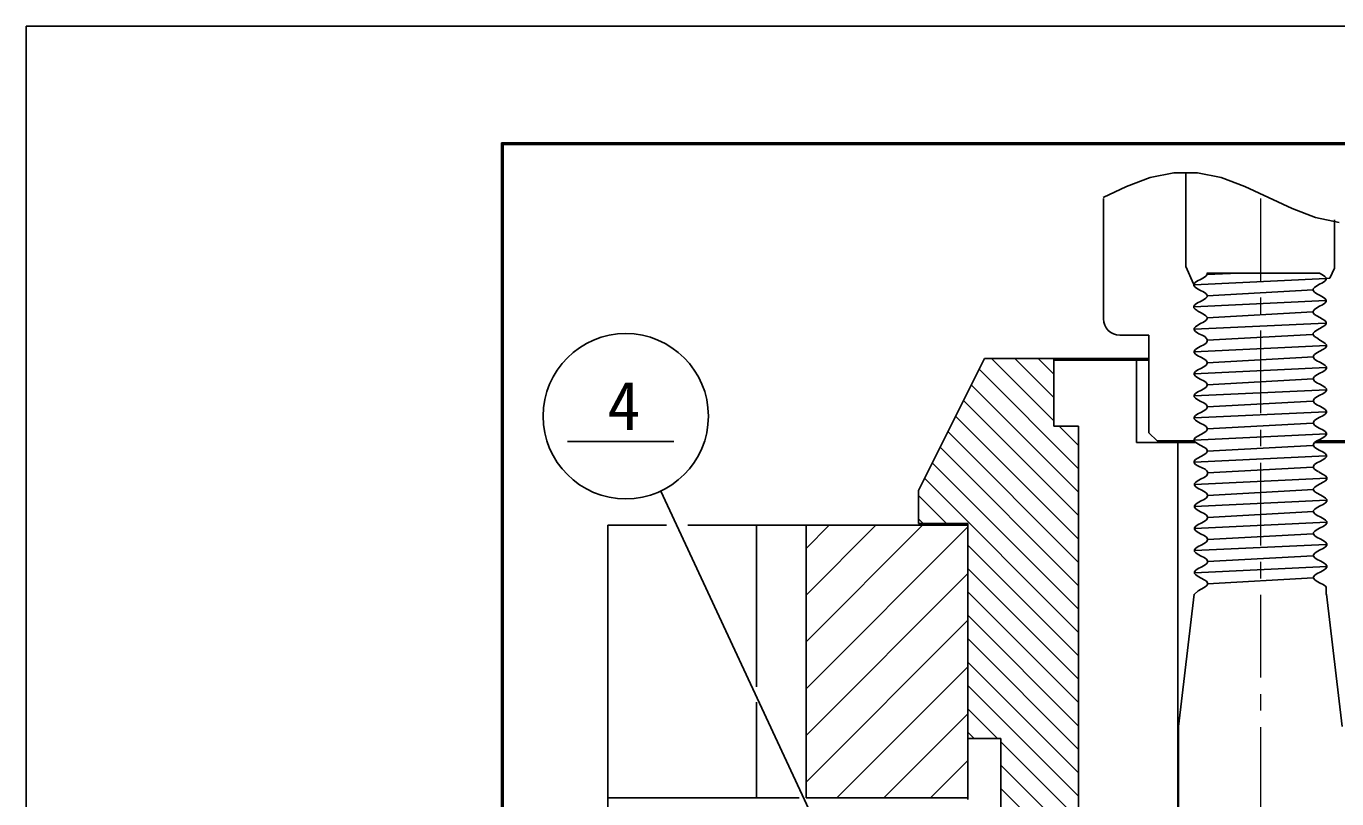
# Model space of a CAD drawing. Units: millimetres on the paper. Extents: x -199 to 647, y -454 to 140.
# Drawn here: x -198.9 to -119.6, y 88.7 to 135.4 of the extents above; entities that cross this region are included whole.
import ezdxf
from ezdxf.enums import TextEntityAlignment as Align

# ---------------------------------------------------------------- set-up
doc = ezdxf.new("R2010")
doc.units = ezdxf.units.MM
doc.linetypes.add('CHAIN1', pattern=[8, 5, -1, 1, -1])
for name, color, linetype, lineweight in [('0-1_外形1', 3, 'Continuous', 25), ('0-4_外形4', 5, 'Continuous', 25), ('0-9_中心線', 4, 'CHAIN1', 9), ('0-A_寸法文字', 1, 'Continuous', 9), ('0-B_ハッチ', 4, 'Continuous', 9)]:
    doc.layers.add(name, color=color, linetype=linetype, lineweight=lineweight)
doc.styles.add('ＭＳ ゴシック', font='')
doc.styles.get('ＭＳ ゴシック').set_extended_font_data('MS Gothic')

msp = doc.modelspace()

# ---------------------------------------------------------------- linework, layer by layer
at = {"layer": '0-1_外形1', "color": 5}
for p, q in [((-82.594, 128.246), (-170.123, 128.246)), ((-170.023, 52.412), (-170.023, 128.346))]:
    msp.add_line(p, q, dxfattribs=at)
at = {"layer": '0-1_外形1'}
for p, q in [((-130.867, 126.247), (-132.297, 125.71)), ((-129.437, 126.545), (-130.867, 126.247)), ((-128.007, 126.545), (-129.437, 126.545)), ((-128.718, 120.863), (-128.718, 126.545)), ((-126.578, 126.247), (-128.007, 126.545)), ((-125.148, 125.71), (-126.578, 126.247)), ((-132.297, 125.71), (-133.726, 125.04)), ((-123.718, 125.04), (-125.148, 125.71)), ((-133.701, 117.712), (-133.701, 124.995)), ((-122.288, 124.371), (-123.718, 125.04)), ((-120.859, 123.834), (-122.288, 124.371)), ((-119.429, 123.535), (-120.859, 123.834)), ((-119.726, 120.766), (-119.726, 123.702)), ((-128.718, 120.863), (-128.259, 119.818)), ((-119.726, 120.766), (-119.991, 120.165)), ((-120.226, 120.137), (-128.218, 119.759)), ((-120.614, 120.462), (-127.435, 120.462)), ((-127.431, 120.378), (-125.554, 120.464)), ((-120.226, 120.137), (-119.991, 120.165)), ((-127.828, 119.429), (-127.827, 119.428)), ((-127.431, 119.097), (-121.014, 119.45)), ((-120.233, 118.809), (-128.225, 118.431)), ((-128.014, 118.189), (-128.02, 118.2)), ((-128.014, 118.189), (-127.995, 118.176)), ((-120.996, 118.197), (-120.996, 118.176)), ((-120.256, 117.446), (-128.214, 117.07)), ((-127.995, 118.176), (-127.819, 118.081)), ((-127.819, 117.414), (-127.995, 117.319)), ((-127.819, 118.081), (-127.643, 117.986)), ((-127.643, 117.51), (-127.819, 117.414)), ((-127.643, 117.986), (-127.502, 117.89)), ((-127.502, 117.605), (-127.643, 117.51)), ((-127.502, 117.89), (-127.423, 117.795)), ((-127.423, 117.7), (-127.502, 117.605)), ((-127.424, 117.769), (-121.02, 118.122)), ((-127.423, 117.795), (-127.423, 117.7)), ((-120.996, 118.176), (-121.006, 118.164)), ((-121.006, 118.164), (-121.006, 118.069)), ((-121.006, 118.069), (-120.928, 117.974)), ((-120.928, 117.974), (-120.787, 117.878)), ((-120.787, 117.878), (-120.611, 117.783)), ((-120.611, 117.783), (-120.435, 117.688)), ((-120.435, 117.688), (-120.294, 117.593)), ((-120.294, 117.593), (-120.216, 117.497)), ((-120.216, 117.402), (-120.294, 117.307)), ((-120.216, 117.497), (-120.216, 117.402)), ((-132.701, 116.712), (-130.951, 116.712)), ((-128.136, 117.224), (-128.214, 117.129)), ((-128.214, 117.129), (-128.214, 117.033)), ((-128.214, 117.033), (-128.136, 116.938)), ((-127.995, 117.319), (-128.136, 117.224)), ((-128.136, 116.938), (-127.995, 116.843)), ((-127.995, 116.843), (-127.923, 116.804)), ((-127.413, 116.409), (-121.044, 116.76)), ((-121.044, 116.76), (-121.007, 116.764)), ((-120.928, 116.926), (-121.006, 116.831)), ((-121.006, 116.831), (-121.006, 116.736)), ((-121.006, 116.736), (-120.928, 116.64)), ((-120.787, 117.021), (-120.928, 116.926)), ((-120.928, 116.64), (-120.787, 116.545)), ((-120.611, 117.116), (-120.787, 117.021)), ((-120.435, 117.212), (-120.611, 117.116)), ((-120.294, 117.307), (-120.435, 117.212)), ((-128.125, 115.851), (-128.203, 115.756)), ((-120.208, 116.086), (-128.2, 115.708)), ((-127.984, 115.946), (-128.125, 115.851)), ((-127.808, 116.042), (-127.984, 115.946)), ((-127.632, 116.137), (-127.808, 116.042)), ((-127.491, 116.232), (-127.632, 116.137)), ((-127.413, 116.327), (-127.491, 116.232)), ((-127.431, 116.463), (-127.413, 116.411)), ((-127.413, 116.411), (-127.413, 116.327)), ((-120.787, 116.545), (-120.715, 116.506)), ((-120.711, 116.495), (-120.715, 116.506)), ((-120.712, 116.495), (-120.596, 116.408)), ((-144.901, 107.312), (-140.901, 115.312)), ((-140.901, 115.312), (-130.951, 115.312)), ((-136.701, 111.212), (-136.701, 115.312)), ((-136.701, 115.212), (-130.951, 115.212)), ((-131.701, 115.212), (-131.701, 110.212)), ((-128.203, 115.756), (-128.203, 115.661)), ((-128.203, 115.661), (-128.125, 115.566)), ((-128.125, 115.566), (-127.984, 115.47)), ((-127.984, 115.47), (-127.808, 115.375)), ((-127.81, 115.378), (-127.809, 115.377)), ((-127.808, 115.375), (-127.632, 115.28)), ((-127.632, 115.28), (-127.491, 115.185)), ((-127.491, 115.185), (-127.413, 115.089)), ((-127.413, 115.046), (-120.996, 115.399)), ((-127.413, 115.089), (-127.413, 114.994)), ((-120.214, 114.758), (-128.207, 114.38)), ((-128.125, 114.518), (-128.203, 114.423)), ((-128.203, 114.423), (-128.203, 114.327)), ((-128.203, 114.327), (-128.125, 114.232)), ((-127.984, 114.613), (-128.125, 114.518)), ((-128.125, 114.232), (-127.984, 114.137)), ((-127.808, 114.708), (-127.984, 114.613)), ((-127.632, 114.804), (-127.808, 114.708)), ((-127.491, 114.899), (-127.632, 114.804)), ((-127.413, 114.994), (-127.491, 114.899)), ((-127.984, 114.137), (-127.808, 114.042)), ((-127.808, 114.042), (-127.632, 113.946)), ((-127.632, 113.47), (-127.808, 113.375)), ((-127.632, 113.946), (-127.491, 113.851)), ((-127.491, 113.566), (-127.632, 113.47)), ((-127.491, 113.851), (-127.413, 113.756)), ((-127.413, 113.661), (-127.491, 113.566)), ((-127.419, 113.718), (-121.002, 114.071)), ((-127.413, 113.756), (-127.413, 113.661)), ((-128.125, 113.185), (-128.203, 113.089)), ((-128.203, 113.089), (-128.203, 112.994)), ((-128.203, 112.994), (-128.125, 112.899)), ((-120.205, 113.416), (-128.2, 113.039)), ((-127.984, 113.28), (-128.125, 113.185)), ((-128.125, 112.899), (-127.984, 112.804)), ((-127.808, 113.375), (-127.984, 113.28)), ((-127.984, 112.804), (-127.808, 112.708)), ((-127.841, 112.701), (-127.84, 112.7)), ((-127.808, 112.708), (-127.632, 112.613)), ((-127.413, 112.37), (-121.027, 112.722)), ((-121.027, 112.722), (-121, 112.725)), ((-120.246, 112.08), (-128.203, 111.704)), ((-128.125, 111.851), (-128.203, 111.756)), ((-127.984, 111.946), (-128.125, 111.851)), ((-127.808, 112.042), (-127.984, 111.946)), ((-127.632, 112.137), (-127.808, 112.042)), ((-127.632, 112.613), (-127.491, 112.518)), ((-127.491, 112.232), (-127.632, 112.137)), ((-127.491, 112.518), (-127.413, 112.423)), ((-127.413, 112.327), (-127.491, 112.232)), ((-127.413, 112.423), (-127.413, 112.327)), ((-120.246, 112.08), (-120.206, 112.084)), ((-136.701, 111.212), (-135.201, 111.212)), ((-135.201, 111.212), (-135.201, 65.212)), ((-128.203, 111.756), (-128.203, 111.661)), ((-128.203, 111.661), (-128.125, 111.566)), ((-128.125, 111.566), (-127.984, 111.47)), ((-127.984, 111.47), (-127.808, 111.375)), ((-127.808, 111.375), (-127.632, 111.28)), ((-127.632, 111.28), (-127.491, 111.185)), ((-127.491, 111.185), (-127.413, 111.089)), ((-127.413, 111.042), (-121.033, 111.394)), ((-127.413, 111.089), (-127.413, 110.994)), ((-121.033, 111.394), (-120.997, 111.398)), ((-130.451, 110.312), (-128.19, 110.312)), ((-128.125, 110.518), (-128.203, 110.423)), ((-128.203, 110.423), (-128.203, 110.327)), ((-128.203, 110.327), (-128.125, 110.232)), ((-120.205, 110.747), (-128.2, 110.369)), ((-127.984, 110.613), (-128.125, 110.518)), ((-127.808, 110.708), (-127.984, 110.613)), ((-127.632, 110.804), (-127.808, 110.708)), ((-127.491, 110.899), (-127.632, 110.804)), ((-127.413, 110.994), (-127.491, 110.899)), ((-117.951, 110.312), (-120.782, 110.312)), ((-131.701, 110.212), (-128.095, 110.212)), ((-129.201, 61.212), (-129.201, 110.212)), ((-128.125, 110.232), (-127.984, 110.137)), ((-127.984, 110.137), (-127.808, 110.042)), ((-127.808, 110.042), (-127.632, 109.946)), ((-127.632, 109.47), (-127.808, 109.375)), ((-127.632, 109.946), (-127.491, 109.851)), ((-127.491, 109.566), (-127.632, 109.47)), ((-127.491, 109.851), (-127.413, 109.756)), ((-127.413, 109.661), (-127.491, 109.566)), ((-127.413, 109.697), (-121.027, 110.049)), ((-127.413, 109.756), (-127.413, 109.661)), ((-121.027, 110.049), (-120.995, 110.052)), ((-120.917, 110.212), (-116.701, 110.212)), ((-120.246, 109.407), (-128.203, 109.031)), ((-128.125, 109.185), (-128.203, 109.089)), ((-128.203, 109.089), (-128.203, 108.994)), ((-128.203, 108.994), (-128.125, 108.899)), ((-127.984, 109.28), (-128.125, 109.185)), ((-128.125, 108.899), (-127.984, 108.804)), ((-127.808, 109.375), (-127.984, 109.28)), ((-127.984, 108.804), (-127.912, 108.765)), ((-127.394, 108.383), (-121.025, 108.734)), ((-121.033, 108.721), (-120.996, 108.725)), ((-121.025, 108.734), (-120.988, 108.738)), ((-120.246, 109.407), (-120.205, 109.409)), ((-120.238, 109.42), (-120.197, 109.422)), ((-120.189, 108.06), (-128.182, 107.682)), ((-127.412, 108.437), (-127.394, 108.384)), ((-120.693, 108.468), (-120.577, 108.382)), ((-144.901, 107.312), (-144.901, 105.312)), ((-127.792, 107.352), (-127.79, 107.351)), ((-127.394, 107.019), (-120.977, 107.373)), ((-120.196, 106.731), (-128.188, 106.354)), ((-127.4, 105.691), (-120.983, 106.045)), ((-163.701, 105.212), (-163.701, 60.212)), ((-163.701, 105.212), (-160.143, 105.212)), ((-158.855, 105.212), (-141.901, 105.212)), ((-154.701, 105.212), (-154.701, 95.435)), ((-151.701, 105.212), (-151.701, 88.712)), ((-144.901, 105.312), (-141.901, 105.312)), ((-141.901, 105.312), (-141.901, 88.612)), ((-120.186, 105.39), (-128.182, 105.012)), ((-120.227, 104.054), (-128.185, 103.678)), ((-127.823, 104.674), (-127.821, 104.673)), ((-127.394, 104.344), (-121.008, 104.696)), ((-121.008, 104.696), (-120.981, 104.699)), ((-120.227, 104.054), (-120.188, 104.058)), ((-127.394, 103.016), (-121.014, 103.368)), ((-121.014, 103.368), (-120.979, 103.372)), ((-120.186, 102.72), (-128.182, 102.343)), ((-127.394, 101.671), (-121.008, 102.022)), ((-121.008, 102.022), (-120.977, 102.026)), ((-129.151, 93.028), (-128.201, 101.05)), ((-127.965, 101.253), (-128.218, 101.021)), ((-120.227, 101.381), (-120.218, 101.381)), ((-120.218, 101.476), (-120.218, 101.48)), ((-120.218, 101.471), (-120.218, 101.434)), ((-120.218, 101.016), (-120.218, 101.434)), ((-120.201, 101.05), (-119.251, 93.028)), ((-154.701, 94.515), (-154.701, 88.712)), ((-129.151, 93.028), (-129.151, 57.631)), ((-141.901, 92.312), (-139.901, 92.312)), ((-139.901, 92.312), (-139.901, 70.312)), ((-163.701, 88.712), (-152.124, 88.712)), ((-151.701, 88.712), (-141.901, 88.712))]:
    msp.add_line(p, q, dxfattribs=at)
for points in [[(-127.431, 120.462), (-127.431, 120.378), (-127.509, 120.283), (-127.65, 120.188), (-127.826, 120.093), (-128.002, 119.998), (-128.143, 119.902), (-128.222, 119.807), (-128.222, 119.712), (-128.143, 119.617), (-128.002, 119.521), (-127.826, 119.426), (-127.65, 119.331), (-127.509, 119.236), (-127.431, 119.14), (-127.431, 119.045), (-127.509, 118.95), (-127.65, 118.855), (-127.826, 118.759), (-128.002, 118.664), (-128.143, 118.569), (-128.222, 118.474), (-128.222, 118.378), (-128.143, 118.283), (-128.02, 118.2)], [(-120.614, 120.459), (-120.442, 120.366), (-120.301, 120.271), (-120.223, 120.176), (-120.223, 120.081), (-120.301, 119.985), (-120.442, 119.89), (-120.618, 119.795), (-120.794, 119.7), (-120.935, 119.604), (-121.014, 119.509), (-121.014, 119.414), (-120.935, 119.319), (-120.794, 119.224), (-120.618, 119.128), (-120.442, 119.033), (-120.301, 118.938), (-120.223, 118.843), (-120.223, 118.747), (-120.301, 118.652), (-120.442, 118.557), (-120.618, 118.462), (-120.794, 118.366), (-120.935, 118.271), (-120.996, 118.197)], [(-130.451, 110.312), (-130.951, 110.812), (-130.951, 116.712)], [(-127.923, 116.804), (-127.733, 116.716), (-127.568, 116.626), (-127.486, 116.543), (-127.431, 116.463)], [(-120.596, 116.408), (-120.424, 116.315), (-120.283, 116.22), (-120.205, 116.125), (-120.205, 116.03), (-120.283, 115.934), (-120.424, 115.839), (-120.6, 115.744), (-120.776, 115.649), (-120.917, 115.553), (-120.996, 115.458), (-120.996, 115.363), (-120.917, 115.268), (-120.776, 115.172), (-120.6, 115.077), (-120.424, 114.982), (-120.283, 114.887), (-120.205, 114.792), (-120.205, 114.696), (-120.283, 114.601), (-120.424, 114.506), (-120.6, 114.411), (-120.776, 114.315), (-120.917, 114.22), (-120.996, 114.125), (-120.996, 114.03), (-120.917, 113.934), (-120.776, 113.839), (-120.6, 113.744), (-120.424, 113.649), (-120.283, 113.553), (-120.205, 113.458), (-120.205, 113.363), (-120.283, 113.268), (-120.424, 113.172), (-120.6, 113.077), (-120.776, 112.982), (-120.917, 112.887), (-120.996, 112.792), (-120.996, 112.696)], [(-120.996, 112.696), (-120.917, 112.601), (-120.776, 112.506), (-120.6, 112.411), (-120.424, 112.315), (-120.283, 112.22), (-120.205, 112.125), (-120.205, 112.03), (-120.283, 111.934), (-120.424, 111.839), (-120.6, 111.744), (-120.776, 111.649), (-120.917, 111.553), (-120.996, 111.458), (-120.996, 111.363), (-120.917, 111.268), (-120.776, 111.172), (-120.6, 111.077), (-120.424, 110.982), (-120.283, 110.887), (-120.205, 110.792), (-120.205, 110.696), (-120.283, 110.601), (-120.424, 110.506), (-120.6, 110.411), (-120.776, 110.315), (-120.917, 110.22), (-120.996, 110.125), (-120.996, 110.03), (-120.917, 109.934), (-120.776, 109.839), (-120.6, 109.744), (-120.424, 109.649), (-120.283, 109.553), (-120.205, 109.458), (-120.205, 109.363), (-120.283, 109.268), (-120.424, 109.172), (-120.6, 109.077), (-120.776, 108.982)], [(-127.904, 108.778), (-127.715, 108.69), (-127.55, 108.6), (-127.467, 108.517), (-127.412, 108.437)], [(-120.776, 108.982), (-120.917, 108.887), (-120.996, 108.792), (-120.996, 108.696), (-120.917, 108.601), (-120.776, 108.506), (-120.704, 108.467)], [(-127.394, 108.384), (-127.394, 108.301), (-127.472, 108.206), (-127.613, 108.111), (-127.789, 108.015), (-127.965, 107.92), (-128.106, 107.825), (-128.185, 107.73), (-128.185, 107.634), (-128.106, 107.539), (-127.965, 107.444), (-127.789, 107.349), (-127.613, 107.253), (-127.472, 107.158), (-127.394, 107.063), (-127.394, 106.968), (-127.472, 106.873), (-127.613, 106.777), (-127.789, 106.682), (-127.965, 106.587), (-128.106, 106.492), (-128.185, 106.396), (-128.185, 106.301), (-128.106, 106.206), (-127.965, 106.111), (-127.789, 106.015), (-127.613, 105.92), (-127.472, 105.825), (-127.394, 105.73), (-127.394, 105.634), (-127.472, 105.539), (-127.613, 105.444), (-127.789, 105.349), (-127.965, 105.253), (-128.106, 105.158), (-128.185, 105.063), (-128.185, 104.968), (-128.106, 104.873), (-127.965, 104.777), (-127.789, 104.682)], [(-120.577, 108.382), (-120.406, 108.289), (-120.264, 108.194), (-120.186, 108.099), (-120.186, 108.003), (-120.264, 107.908), (-120.406, 107.813), (-120.582, 107.718), (-120.758, 107.622), (-120.899, 107.527), (-120.977, 107.432), (-120.977, 107.337), (-120.899, 107.241), (-120.758, 107.146), (-120.582, 107.051), (-120.406, 106.956), (-120.264, 106.86), (-120.186, 106.765), (-120.186, 106.67), (-120.264, 106.575), (-120.406, 106.479), (-120.582, 106.384), (-120.758, 106.289), (-120.899, 106.194), (-120.977, 106.099), (-120.977, 106.003), (-120.899, 105.908), (-120.758, 105.813), (-120.582, 105.718), (-120.406, 105.622), (-120.264, 105.527), (-120.186, 105.432), (-120.186, 105.337), (-120.264, 105.241), (-120.406, 105.146), (-120.582, 105.051), (-120.758, 104.956), (-120.899, 104.86), (-120.977, 104.765), (-120.977, 104.67)], [(-127.789, 104.682), (-127.613, 104.587), (-127.472, 104.492), (-127.394, 104.396), (-127.394, 104.301), (-127.472, 104.206), (-127.613, 104.111), (-127.789, 104.015), (-127.965, 103.92), (-128.106, 103.825), (-128.185, 103.73), (-128.185, 103.634), (-128.106, 103.539), (-127.965, 103.444), (-127.789, 103.349), (-127.613, 103.253), (-127.472, 103.158), (-127.394, 103.063), (-127.394, 102.968), (-127.472, 102.873), (-127.613, 102.777), (-127.789, 102.682), (-127.965, 102.587), (-128.106, 102.492), (-128.185, 102.396), (-128.185, 102.301), (-128.106, 102.206), (-127.965, 102.111), (-127.789, 102.015), (-127.613, 101.92), (-127.472, 101.825), (-127.394, 101.73), (-127.394, 101.634), (-127.472, 101.539), (-127.613, 101.444), (-127.789, 101.349), (-127.965, 101.253)], [(-120.977, 104.67), (-120.899, 104.575), (-120.758, 104.479), (-120.582, 104.384), (-120.406, 104.289), (-120.264, 104.194), (-120.186, 104.099), (-120.186, 104.003), (-120.264, 103.908), (-120.406, 103.813), (-120.582, 103.718), (-120.758, 103.622), (-120.899, 103.527), (-120.977, 103.432), (-120.977, 103.337), (-120.899, 103.241), (-120.758, 103.146), (-120.582, 103.051), (-120.406, 102.956), (-120.264, 102.86), (-120.186, 102.765), (-120.186, 102.67), (-120.264, 102.575), (-120.406, 102.479), (-120.582, 102.384), (-120.758, 102.289), (-120.899, 102.194), (-120.977, 102.099), (-120.977, 102.003), (-120.899, 101.908), (-120.758, 101.813), (-120.582, 101.718), (-120.406, 101.622), (-120.264, 101.527), (-120.218, 101.471)]]:
    msp.add_lwpolyline(points, dxfattribs=at)
msp.add_arc((-132.701, 117.712), 1, 180, 270, dxfattribs=at)
at = {"layer": '0-4_外形4'}
for p in [(-82.594, 128.346), (-170.123, 52.412)]:
    msp.add_line(p, (-170.123, 128.346), dxfattribs=at)
at = {"layer": '0-9_中心線'}
msp.add_line((-124.201, 124.995), (-124.201, 54.039), dxfattribs=at)
at = {"layer": '0-A_寸法文字', "color": 5, "lineweight": 25}
for p, q in [((-198.896, 135.41), (-198.896, -140.823)), ((201.416, 135.41), (-198.896, 135.41)), ((-166.129, 110.28), (-159.71, 110.28)), ((-160.495, 107.28), (-150.26, 85.329))]:
    msp.add_line(p, q, dxfattribs=at)
msp.add_circle((-162.609, 111.812), 5, dxfattribs=at)
at = {"layer": '0-B_ハッチ'}
for p, q in [((-140.476, 115.312), (-136.701, 111.537)), ((-139.062, 115.312), (-136.701, 112.951)), ((-137.647, 115.312), (-136.701, 114.365)), ((-141.231, 114.652), (-135.201, 108.623)), ((-141.702, 113.71), (-135.201, 107.209)), ((-142.174, 112.767), (-135.201, 105.794)), ((-142.645, 111.824), (-135.201, 104.38)), ((-136.376, 111.212), (-135.201, 110.037)), ((-143.116, 110.881), (-135.201, 102.966)), ((-143.588, 109.938), (-135.201, 101.552)), ((-144.059, 108.996), (-135.201, 100.138)), ((-144.531, 108.053), (-135.201, 98.723)), ((-144.901, 107.009), (-143.204, 105.312)), ((-144.901, 105.595), (-144.618, 105.312)), ((-151.701, 98.151), (-144.641, 105.212)), ((-151.701, 100.98), (-147.469, 105.212)), ((-151.701, 103.808), (-150.297, 105.212)), ((-151.701, 95.323), (-141.901, 105.123)), ((-141.901, 104.009), (-135.201, 97.309)), ((-141.901, 102.595), (-135.201, 95.895)), ((-151.701, 92.494), (-141.901, 102.294)), ((-141.901, 101.181), (-135.201, 94.481)), ((-151.701, 89.666), (-141.901, 99.466)), ((-141.901, 99.766), (-135.201, 93.066)), ((-141.901, 98.352), (-135.201, 91.652)), ((-141.901, 96.938), (-135.201, 90.238)), ((-149.827, 88.712), (-141.901, 96.637)), ((-141.901, 95.524), (-135.201, 88.824)), ((-146.998, 88.712), (-141.901, 93.809)), ((-141.901, 94.11), (-140.103, 92.312)), ((-141.901, 92.695), (-141.517, 92.312)), ((-139.901, 92.11), (-135.201, 87.41)), ((-144.17, 88.712), (-141.901, 90.981)), ((-139.901, 90.695), (-135.201, 85.995)), ((-139.901, 89.281), (-135.201, 84.581))]:
    msp.add_line(p, q, dxfattribs=at)

# ---------------------------------------------------------------- texts
at = {"layer": '0-A_寸法文字', "color": 7, "style": 'ＭＳ ゴシック'}
msp.add_text('4', height=2.933, dxfattribs=at).set_placement((-163.725, 110.106), align=Align.BOTTOM_LEFT)

doc.saveas('drawing.dxf')
